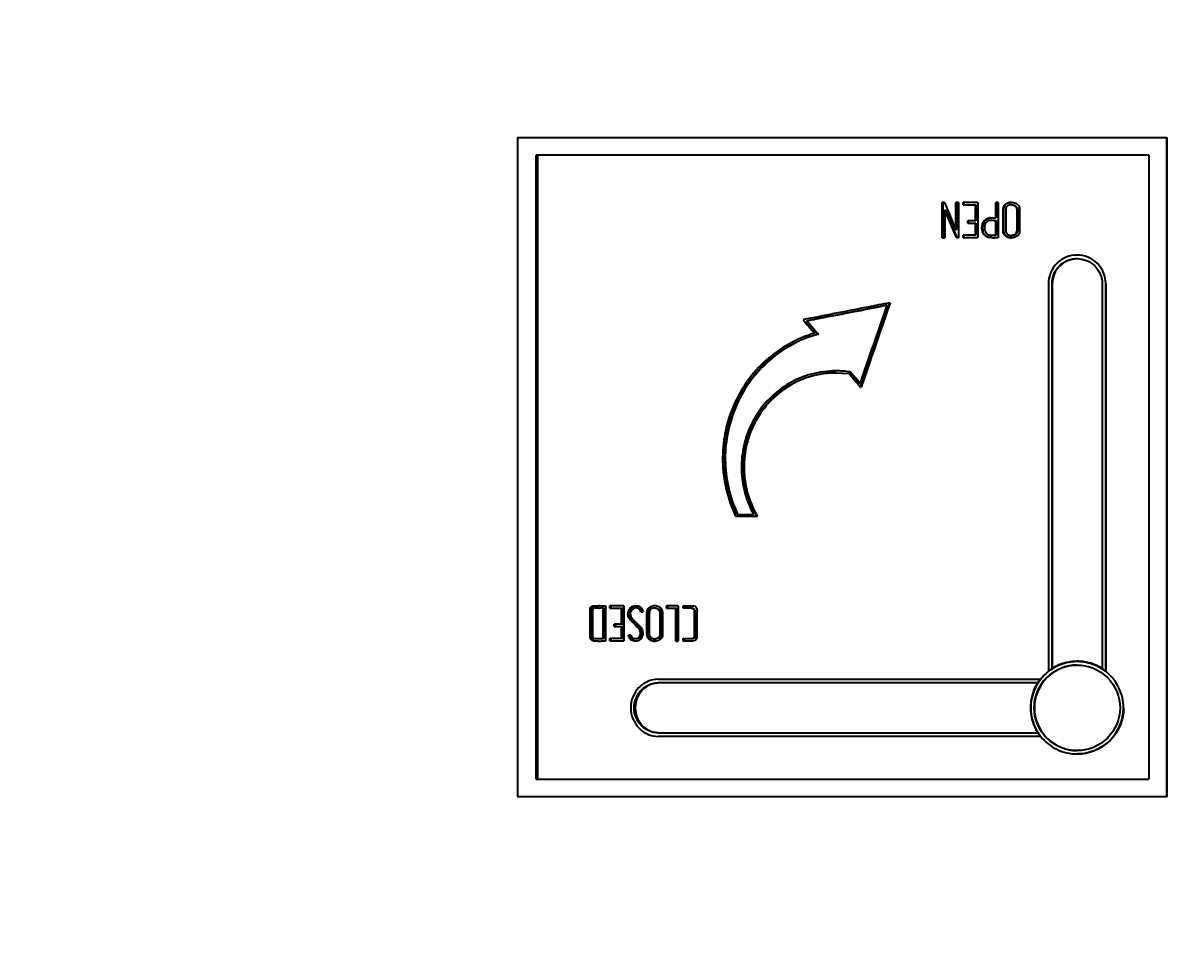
# Model space of a CAD drawing. Header units: millimetres. Extents: x 1186 to 6713, y 237 to 5598.
# Drawn here: x 1805.8 to 1870.3, y 3721.4 to 3773.8 of the extents above; entities that cross this region are included whole.
import ezdxf

# ---------------------------------------------------------------- set-up
doc = ezdxf.new("R2010")
doc.units = ezdxf.units.MM
doc.header["$LTSCALE"] = 384.175
doc.header["$PDMODE"] = 3
doc.header["$PDSIZE"] = 8
doc.layers.get('0').update_dxf_attribs({"linetype": 'CONTINUOUS'})
doc.layers.get('Defpoints').update_dxf_attribs({"linetype": 'CONTINUOUS'})
doc.styles.get("Standard").update_dxf_attribs({"font": 'calibri.ttf'})
doc.dimstyles.get("Standard").update_dxf_attribs({"dimtxt": 43.75, "dimasz": 43.75, "dimexe": 1.5, "dimexo": 1, "dimtad": 1, "dimdsep": 46, "dimtxsty": 'Standard', "dimblk": '_FILLED', "dimblk1": '_FILLED', "dimblk2": '_FILLED', "dimcen": 0.09, "dimazin": 2, "dimtol": 1, "dimtp": 0.01, "dimtm": 0.01, "dimtfac": 1, "dimtofl": 0, "dimtmove": 0, "dimatfit": 3, "dimldrblk": '_FILLED', "dimfxl": 1, "dimtolj": 1, "dimarcsym": 0})

# ---------------------------------------------------------------- blocks, each defined once
blk = doc.blocks.new('_FILLED')
at = {"color": 0, "linetype": 'ByBlock'}
blk.add_solid([(0, 0), (-1, 0.2143), (-1, -0.2143)], dxfattribs=at)
blk = doc.blocks.new('*D63')
at = {"color": 0, "lineweight": -2}
for p, q in [((1869.329, 4780.272), (1366.044, 4780.272)), ((1367.544, 4736.522), (1367.544, 3421.122)), ((1367.544, 2059.846), (1367.544, 3375.247)), ((1660.97, 2016.096), (1366.044, 2016.096))]:
    blk.add_line(p, q, dxfattribs=at)
at = {"layer": 'Defpoints', "color": 0}
for p in [(1870.329, 4780.272), (1367.544, 2016.096), (1661.97, 2016.096)]:
    blk.add_point(p, dxfattribs=at)
at = {"color": 0, "linetype": 'ByBlock', "lineweight": -2, "xscale": 43.75, "yscale": 43.75, "zscale": 43.75}
for p, rotation in [((1367.544, 4780.272), 90), ((1367.544, 2016.096), 270)]:
    blk.add_blockref('_FILLED', p, dxfattribs=dict(at, rotation=rotation))
at = {"color": 0, "insert": (1367.544, 3398.184), "char_height": 43.75, "attachment_point": 5}
blk.add_mtext('\\A1;\\A1;C', dxfattribs=at)

msp = doc.modelspace()

# ---------------------------------------------------------------- linework, layer by layer
at = {"color": 0, "linetype": 'Continuous'}
for p, q in [((1833.55507, 3767.33766), (1833.55507, 3730.33766)), ((1833.55507, 3767.33766), (1869.99216, 3767.33766)), ((1869.97866, 3730.33766), (1869.97866, 3767.33766)), ((1869.99216, 3767.33766), (1869.99216, 3730.33766)), ((1834.61502, 3731.33766), (1834.61502, 3766.33766)), ((1868.97209, 3766.33766), (1834.61502, 3766.33766)), ((1834.68844, 3766.33766), (1834.68844, 3731.33766)), ((1868.97209, 3766.33766), (1868.97209, 3731.33766)), ((1857.38545, 3761.71336), (1857.38545, 3763.69195)), ((1857.50564, 3763.69195), (1857.38545, 3763.69195)), ((1857.41339, 3763.69195), (1857.41339, 3761.71336)), ((1857.50564, 3763.69195), (1858.15256, 3762.1629)), ((1857.53607, 3763.24853), (1857.53607, 3761.71336)), ((1858.18518, 3761.71489), (1857.53607, 3763.24853)), ((1857.56371, 3763.24853), (1857.53607, 3763.24853)), ((1857.56371, 3763.24853), (1858.21088, 3761.71642)), ((1858.15256, 3762.1629), (1858.15256, 3763.69195)), ((1858.29267, 3763.69195), (1858.15256, 3763.69195)), ((1858.17896, 3763.69195), (1858.17896, 3762.1629)), ((1858.29267, 3763.69195), (1858.29267, 3761.71336)), ((1858.55622, 3763.55281), (1858.55622, 3763.68737)), ((1859.3901, 3763.68737), (1858.55622, 3763.68737)), ((1858.55622, 3763.55281), (1859.27399, 3763.55281)), ((1858.58181, 3763.68737), (1858.58181, 3763.55281)), ((1859.24979, 3762.66749), (1859.24979, 3763.55281)), ((1859.27399, 3763.55281), (1859.27399, 3762.66749)), ((1859.3901, 3763.68737), (1859.3901, 3761.71795)), ((1860.39126, 3762.82345), (1860.39126, 3763.69195)), ((1860.53176, 3763.69195), (1860.39126, 3763.69195)), ((1860.41318, 3763.69195), (1860.41318, 3762.82345)), ((1860.53176, 3763.69195), (1860.53176, 3761.71336)), ((1858.81985, 3762.52682), (1858.81985, 3762.66749)), ((1859.27399, 3762.66749), (1858.81985, 3762.66749)), ((1858.81985, 3762.52682), (1859.27399, 3762.52682)), ((1858.84492, 3762.66749), (1858.84492, 3762.52682)), ((1859.24979, 3761.85862), (1859.24979, 3762.52682)), ((1859.27399, 3762.52682), (1859.27399, 3761.85862)), ((1860.2469, 3762.68471), (1860.13293, 3762.68421)), ((1860.21177, 3762.82626), (1860.22003, 3762.82605)), ((1860.21178, 3762.82664), (1860.22005, 3762.82671)), ((1860.22005, 3762.82671), (1860.39126, 3762.82345)), ((1860.29213, 3762.68459), (1860.2469, 3762.68471)), ((1860.41318, 3762.82345), (1860.39126, 3762.82345)), ((1860.39126, 3761.85251), (1860.39126, 3762.68431)), ((1860.39126, 3762.68431), (1860.41318, 3762.68431)), ((1860.41318, 3762.68431), (1860.41318, 3761.85251)), ((1858.17896, 3762.1629), (1858.15256, 3762.1629)), ((1858.55622, 3761.71795), (1858.55622, 3761.85862)), ((1859.27399, 3761.85862), (1858.55622, 3761.85862)), ((1858.58181, 3761.85862), (1858.58181, 3761.71795)), ((1860.27987, 3761.85288), (1860.36538, 3761.85276)), ((1860.36538, 3761.85276), (1860.39126, 3761.85251)), ((1860.41318, 3761.85251), (1860.39126, 3761.85251)), ((1857.38545, 3761.71336), (1857.53607, 3761.71336)), ((1858.21088, 3761.71642), (1858.18454, 3761.71642)), ((1858.18454, 3761.71642), (1858.29267, 3761.71336)), ((1858.55622, 3761.71795), (1859.3901, 3761.71795)), ((1860.33324, 3761.71314), (1860.32613, 3761.71312)), ((1860.53176, 3761.71336), (1860.33324, 3761.71314)), ((1863.34261, 3759.13766), (1863.34261, 3737.39339)), ((1863.54333, 3737.54041), (1863.54333, 3759.13766)), ((1863.5589, 3759.13766), (1863.5589, 3737.54853)), ((1866.35638, 3759.13766), (1866.35638, 3737.54041)), ((1866.55749, 3737.39339), (1866.55749, 3759.13766)), ((1866.56704, 3759.13766), (1866.56704, 3737.39339)), ((1854.42644, 3758.0555), (1854.25742, 3758.02266)), ((1854.37039, 3757.89234), (1854.42644, 3758.0555)), ((1854.46025, 3758.0555), (1854.40074, 3757.88199)), ((1854.46025, 3758.0555), (1854.40076, 3757.88199)), ((1854.42646, 3758.05554), (1854.46026, 3758.05554)), ((1849.76298, 3757.04491), (1849.80502, 3757.04469)), ((1849.80502, 3757.04469), (1850.32087, 3756.43943)), ((1850.32087, 3756.43943), (1850.43887, 3756.30078)), ((1850.39701, 3756.30078), (1850.43887, 3756.30078)), ((1851.42864, 3754.24014), (1851.42097, 3754.24015)), ((1851.42864, 3754.23946), (1851.42097, 3754.24004)), ((1851.42107, 3754.13946), (1852.15781, 3754.08679)), ((1852.20844, 3754.18037), (1852.2454, 3754.18056)), ((1852.80487, 3753.3309), (1852.86116, 3753.49516)), ((1852.80511, 3753.33089), (1852.84253, 3753.33197)), ((1845.79812, 3746.09102), (1847.01673, 3746.09102)), ((1845.85902, 3746.19102), (1846.79802, 3746.19102)), ((1845.90239, 3746.2072), (1845.90996, 3746.19102)), ((1845.90364, 3746.20782), (1845.90996, 3746.19102)), ((1838.32697, 3741.06093), (1838.3492, 3741.05998)), ((1838.36156, 3739.22251), (1838.36156, 3740.92281)), ((1838.36156, 3740.92281), (1838.42763, 3740.92281)), ((1838.42763, 3740.92281), (1838.42763, 3739.22251)), ((1838.495, 3741.06195), (1838.495, 3739.08336)), ((1838.74029, 3740.92281), (1838.74029, 3741.05737)), ((1839.53572, 3741.05737), (1838.74029, 3741.05737)), ((1838.74029, 3740.92281), (1839.46721, 3740.92281)), ((1838.8056, 3741.05737), (1838.8056, 3740.92281)), ((1839.40323, 3740.03749), (1839.40323, 3740.92281)), ((1839.46721, 3740.92281), (1839.46721, 3740.03749)), ((1839.53572, 3741.05737), (1839.53572, 3739.08795)), ((1840.48385, 3740.72556), (1840.61246, 3740.72556)), ((1840.52933, 3740.75663), (1840.5323, 3740.75104)), ((1840.52933, 3740.75663), (1840.53227, 3740.75103)), ((1840.57738, 3740.83566), (1840.61246, 3740.72556)), ((1841.91475, 3740.92281), (1841.91475, 3741.06195)), ((1842.58343, 3741.06195), (1841.91475, 3741.06195)), ((1841.91475, 3740.92281), (1842.50599, 3740.92281)), ((1841.9737, 3741.06195), (1841.9737, 3740.92281)), ((1842.44811, 3739.08336), (1842.44811, 3740.92281)), ((1842.50599, 3740.92281), (1842.50599, 3739.08336)), ((1842.58343, 3741.06195), (1842.58343, 3739.08336)), ((1842.84688, 3740.92281), (1842.84688, 3741.06195)), ((1842.84688, 3741.06195), (1842.8901, 3741.06195)), ((1842.98585, 3740.92281), (1842.84688, 3740.92281)), ((1842.8901, 3741.06195), (1843.00819, 3741.06196)), ((1842.8901, 3741.06195), (1842.94715, 3741.06195)), ((1842.90396, 3741.06195), (1842.90396, 3740.92281)), ((1842.94715, 3741.06195), (1843.00819, 3741.06196)), ((1843.07743, 3740.92281), (1842.98585, 3740.92281)), ((1843.00819, 3741.06196), (1843.04037, 3741.06196)), ((1843.00819, 3741.06196), (1843.04037, 3741.06196)), ((1843.04037, 3741.06196), (1843.11451, 3741.06195)), ((1843.09892, 3740.92281), (1843.07743, 3740.92281)), ((1843.1649, 3740.92281), (1843.09892, 3740.92281)), ((1843.11451, 3741.06195), (1843.13537, 3741.06195)), ((1843.11451, 3741.06195), (1843.13537, 3741.06195)), ((1843.13537, 3741.06195), (1843.21601, 3741.06197)), ((1843.22482, 3740.92281), (1843.1649, 3740.92281)), ((1843.21601, 3741.06197), (1843.23227, 3741.06197)), ((1843.27018, 3740.92282), (1843.22482, 3740.92281)), ((1843.2452, 3740.92281), (1843.22482, 3740.92281)), ((1843.23227, 3741.06197), (1843.28564, 3741.06194)), ((1843.27018, 3740.92281), (1843.2452, 3740.92281)), ((1843.28564, 3741.06195), (1843.299, 3741.06196)), ((1843.299, 3741.06195), (1843.33819, 3741.06199)), ((1843.33819, 3741.06199), (1843.3731, 3741.06227)), ((1843.3731, 3741.06227), (1843.3911, 3741.06226)), ((1838.99161, 3739.89682), (1838.99161, 3740.03749)), ((1839.46721, 3740.03749), (1838.99161, 3740.03749)), ((1838.99161, 3739.89682), (1839.46721, 3739.89682)), ((1839.05642, 3740.03749), (1839.05642, 3739.89682)), ((1839.40323, 3739.22862), (1839.40323, 3739.89682)), ((1839.46721, 3739.89682), (1839.46721, 3739.22862)), ((1838.07302, 3739.22159), (1838.36156, 3739.22251)), ((1838.42763, 3739.22251), (1838.36156, 3739.22251)), ((1838.74029, 3739.08795), (1838.74029, 3739.22862)), ((1839.46721, 3739.22862), (1838.74029, 3739.22862)), ((1838.8056, 3739.22862), (1838.8056, 3739.08795)), ((1839.814, 3739.32648), (1839.79359, 3739.41517)), ((1839.92772, 3739.41517), (1839.79359, 3739.41517)), ((1839.814, 3739.32648), (1839.87715, 3739.32648)), ((1839.85675, 3739.41517), (1839.86032, 3739.39966)), ((1842.84688, 3739.08336), (1842.84688, 3739.22251)), ((1842.84688, 3739.22251), (1842.88412, 3739.22251)), ((1842.88412, 3739.22251), (1842.98588, 3739.22251)), ((1842.90396, 3739.22251), (1842.90396, 3739.08336)), ((1842.98588, 3739.22251), (1843.07747, 3739.2225)), ((1843.07747, 3739.2225), (1843.16499, 3739.22251)), ((1843.16499, 3739.22251), (1843.18929, 3739.22251)), ((1843.16499, 3739.22251), (1843.18087, 3739.22251)), ((1843.18087, 3739.22251), (1843.18929, 3739.22251)), ((1843.18929, 3739.22251), (1843.22488, 3739.2225)), ((1843.18929, 3739.22251), (1843.22488, 3739.2225)), ((1843.22488, 3739.2225), (1843.24632, 3739.22251)), ((1843.24632, 3739.22251), (1843.27033, 3739.22252)), ((1843.24632, 3739.22251), (1843.27033, 3739.22252)), ((1843.27033, 3739.22252), (1843.29056, 3739.2225)), ((1843.29056, 3739.2225), (1843.30017, 3739.2225)), ((1843.29056, 3739.2225), (1843.29751, 3739.2225)), ((1843.30017, 3739.2225), (1843.31752, 3739.22251)), ((1837.80675, 3739.09703), (1837.87397, 3739.09721)), ((1838.04486, 3739.08354), (1837.94038, 3739.08319)), ((1838.09329, 3739.08349), (1838.04486, 3739.08354)), ((1838.09372, 3739.08429), (1838.04529, 3739.08474)), ((1838.30778, 3739.08327), (1838.26458, 3739.08326)), ((1838.495, 3739.08336), (1838.26499, 3739.0825)), ((1838.74029, 3739.08795), (1839.53572, 3739.08795)), ((1842.44811, 3739.08336), (1842.58343, 3739.08336)), ((1843.00816, 3739.08336), (1842.84688, 3739.08336)), ((1843.11458, 3739.08339), (1843.00816, 3739.08335)), ((1843.14646, 3739.08337), (1843.11458, 3739.08337)), ((1843.21572, 3739.08328), (1843.14646, 3739.08337)), ((1843.28538, 3739.08343), (1843.21572, 3739.08328)), ((1843.3215, 3739.08331), (1843.28538, 3739.08343)), ((1864.94997, 3737.92766), (1864.94922, 3737.92766)), ((1864.96289, 3737.94766), (1864.95013, 3737.94766)), ((1863.34261, 3737.39339), (1863.35858, 3737.39339)), ((1866.56704, 3737.39339), (1866.55749, 3737.39339)), ((1841.44789, 3736.93766), (1862.90224, 3736.93766)), ((1862.73788, 3736.73766), (1841.44789, 3736.73766)), ((1841.44789, 3733.93766), (1862.73788, 3733.93766)), ((1862.90224, 3733.73766), (1841.44789, 3733.73766)), ((1834.61502, 3731.33766), (1868.97209, 3731.33766)), ((1869.99216, 3730.33766), (1833.55507, 3730.33766))]:
    msp.add_line(p, q, dxfattribs=at)
for points in [[(1839.82042, 3740.57113), (1839.82616, 3740.50712), (1839.84349, 3740.44289), (1839.8672, 3740.38854), (1839.89315, 3740.34343), (1839.91953, 3740.30518), (1839.94913, 3740.26795), (1839.98434, 3740.22867), (1840.02613, 3740.18642), (1840.33757, 3739.87477)], [(1840.33757, 3739.87477), (1840.36774, 3739.844), (1840.39636, 3739.81278), (1840.4266, 3739.77679), (1840.45786, 3739.7346), (1840.48782, 3739.68547), (1840.50989, 3739.63611), (1840.52132, 3739.5893), (1840.5236, 3739.54025), (1840.52038, 3739.49455), (1840.51411, 3739.45449), (1840.50367, 3739.41335), (1840.48697, 3739.36998), (1840.46607, 3739.3323), (1840.4436, 3739.30234), (1840.42065, 3739.27878), (1840.398, 3739.26079), (1840.3762, 3739.24731), (1840.35557, 3739.23751), (1840.33635, 3739.23049), (1840.3188, 3739.22559), (1840.30253, 3739.22222), (1840.28579, 3739.21983), (1840.26694, 3739.21834), (1840.24847, 3739.21791)]]:
    msp.add_lwpolyline(points, dxfattribs=at)
for centre, radius, start, end in [((1860.40382, 3790.89231), 28.20801, 269.7731274, 269.9744804), ((1860.13039, 3760.00106), 1.71391, 88.7527591, 90.9429997), ((1860.30383, 3767.95883), 6.24575, 268.7511125, 270.2046043), ((1851.41583, 3748.9563), 5.28386, 81.3726562, 89.8610577), ((1851.44392, 3748.74133), 5.20172, 208.8421767, 210.6309037), ((1851.47884, 3748.72805), 5.18308, 210.354369, 210.5823587), ((1837.84897, 3739.12485), 1.80706, 85.2285777, 85.6069924), ((1838.14929, 3740.76858), 0.29344, 84.2049601, 94.7085911), ((1838.14128, 3743.85214), 2.93269, 270.0683491, 270.8465142), ((1838.49524, 3742.65896), 1.59701, 269.6999101, 269.9911738), ((1837.6804, 3739.2388), 3.22804, 27.424464, 27.9351965), ((1843.39142, 3740.50049), 0.56149, 89.213827, 90.0318644), ((1843.39233, 3740.57933), 0.48265, 88.6663674, 89.1941299), ((1838.29115, 3824.77686), 85.6936, 269.8677113, 269.9822399), ((1843.3223, 3740.11177), 1.02846, 269.9553868, 271.0735396), ((1864.95141, 3735.2974), 2.65023, 90.0311187, 103.2031704), ((1864.96714, 3735.34555), 2.59709, 90.3630172, 102.7770781), ((1864.94893, 3735.43886), 2.48875, 89.7364951, 89.9933398), ((1864.95007, 3735.30963), 2.638, 89.7245917, 89.9986231), ((1864.96352, 3735.4288), 2.51382, 90.0179455, 90.2925027), ((1864.96552, 3735.35911), 2.58833, 85.0746909, 90.0582312), ((1864.96652, 3735.37444), 2.57297, 81.1919683, 85.0675545), ((1864.95729, 3735.32129), 2.62691, 73.0062015, 81.1705093), ((1864.89941, 3735.37878), 2.53062, 128.692059, 141.7620045), ((1864.88395, 3735.3959), 2.50759, 127.69887, 128.6608715), ((1864.89023, 3735.38781), 2.51783, 127.3922764, 127.6993104), ((1864.91705, 3735.3516), 2.56289, 122.1117418, 127.3770581), ((1864.98875, 3735.25998), 2.68538, 103.7806354, 122.379777), ((1864.9746, 3735.25416), 2.67601, 103.4369821, 122.0463769), ((1864.97661, 3735.29677), 2.64676, 102.7433407, 103.7151296), ((1864.96404, 3735.28912), 2.63956, 103.1537722, 103.3905011), ((1864.9466, 3735.28481), 2.66492, 69.1162836, 73.0155914), ((1864.9423, 3735.27332), 2.67719, 68.0465579, 69.1180011), ((1864.92813, 3735.2579), 2.67109, 57.9681212, 67.8458966), ((1864.93427, 3735.28767), 2.65864, 57.7425878, 67.7602392), ((1864.98016, 3735.34272), 2.57159, 52.390394, 57.9486368), ((1864.92641, 3735.27462), 2.67387, 52.4100659, 57.7495122), ((1865.00867, 3735.38098), 2.52389, 52.1902645, 52.372976), ((1865.01628, 3735.3817), 2.52441, 52.3286173, 52.5115659), ((1865.01462, 3735.38861), 2.51421, 51.2051151, 52.190774), ((1865.022, 3735.38908), 2.51507, 51.3635789, 52.3290965), ((1865.00434, 3735.3033), 2.6822, 147.6718834, 157.4901495), ((1865.01604, 3735.30298), 2.66977, 147.7923119, 157.5374526), ((1864.93392, 3735.35374), 2.57323, 142.2466849, 147.7739057), ((1864.89661, 3735.38169), 2.52662, 142.0290657, 142.2298264), ((1864.89369, 3735.38397), 2.52291, 141.7741455, 142.029079), ((1864.90219, 3735.33822), 2.5677, 179.9953415, 181.0170098), ((1864.79042, 3735.33783), 2.44091, 180.0006787, 181.0098996), ((1865.13648, 3735.45148), 2.83635, 208.1702768, 212.2572165), ((1864.98872, 3735.35786), 2.63923, 207.8488451, 212.2599728), ((1869.372, 3738.38091), 7.97968, 213.8139367, 213.9680762), ((1864.93156, 3735.32152), 2.5715, 212.2550239, 217.782891), ((1864.89484, 3735.29397), 2.52559, 217.7993118, 218.0676347)]:
    msp.add_arc(centre, radius, start, end, dxfattribs=at)
for centre, major_axis, ratio, start_param, end_param in [((1871.32885, 3757.11036), (-99.22223, 114.1734), 0.10902584, 1.47632959, 1.4829207), ((1871.32885, 3756.30078), (-99.28076, 114.21155), 0.1048237, 1.4734386, 1.47992709), ((1871.32885, 3754.08679), (-99.39837, 114.28845), 0.09583456, 1.48763978, 1.49423089), ((1871.32885, 3753.52729), (-99.43656, 114.31324), 0.09273198, 1.4846121, 1.49030672), ((1871.32885, 3739.32648), (-95.01945, 410.62721), 0.07271168, 1.5537942, 1.55397238)]:
    msp.add_ellipse(centre, major_axis=major_axis, ratio=ratio, start_param=start_param, end_param=end_param, dxfattribs=at)
for points, knots in [([(1861.26077, 3761.70265), (1861.18043, 3761.70265), (1861.01843, 3761.73727), (1860.85901, 3761.874), (1860.80431, 3762.02464), (1860.80813, 3762.18131), (1860.80625, 3762.37698), (1860.80671, 3762.61265), (1860.80731, 3762.92658), (1860.8037, 3763.16214), (1860.80668, 3763.31911)], [0, 0, 0, 0, 0.12767899, 0.25397916, 0.31379735, 0.37629298, 0.50098548, 0.62574397, 0.75049893, 1, 1, 1, 1]), ([(1860.80668, 3763.31911), (1860.80771, 3763.37297), (1860.83001, 3763.48564), (1860.98187, 3763.65102), (1861.15119, 3763.70265), (1861.25851, 3763.70265)], [0, 0, 0, 0, 0.24826325, 0.50538255, 1, 1, 1, 1]), ([(1860.82779, 3763.32038), (1860.82468, 3763.16485), (1860.82839, 3762.93145), (1860.82784, 3762.62036), (1860.82714, 3762.38693), (1860.82982, 3762.19272), (1860.82436, 3762.03777), (1860.87084, 3761.88634), (1861.02399, 3761.74608), (1861.18192, 3761.70537), (1861.2609, 3761.70295)], [0, 0, 0, 0, 0.24980994, 0.37471523, 0.49962423, 0.62446299, 0.68719546, 0.74720466, 0.87310018, 1, 1, 1, 1]), ([(1861.24586, 3763.70175), (1861.14427, 3763.69613), (1860.98727, 3763.63915), (1860.84896, 3763.47824), (1860.82882, 3763.37163), (1860.82779, 3763.32038)], [0, 0, 0, 0, 0.49453129, 0.75084533, 1, 1, 1, 1]), ([(1860.94576, 3763.29573), (1860.9432, 3763.15862), (1860.94634, 3762.95289), (1860.94559, 3762.67861), (1860.94594, 3762.473), (1860.94523, 3762.30139), (1860.94667, 3762.16426), (1860.94091, 3762.02746), (1861.0516, 3761.87346), (1861.19102, 3761.84173), (1861.25895, 3761.84173)], [0, 0, 0, 0, 0.25127772, 0.37690132, 0.50252432, 0.62814029, 0.69094975, 0.75459252, 0.87552531, 1, 1, 1, 1]), ([(1861.25042, 3763.5635), (1861.1773, 3763.5635), (1861.06237, 3763.52774), (1860.95995, 3763.41248), (1860.94648, 3763.33422), (1860.94576, 3763.29573)], [0, 0, 0, 0, 0.49088136, 0.74158803, 1, 1, 1, 1]), ([(1861.58308, 3762.10839), (1861.58746, 3762.24589), (1861.5821, 3762.45229), (1861.58333, 3762.72737), (1861.58289, 3762.93354), (1861.58361, 3763.10567), (1861.58219, 3763.24208), (1861.58629, 3763.34421), (1861.53837, 3763.44046), (1861.4277, 3763.52763), (1861.32048, 3763.5635), (1861.25042, 3763.5635)], [0, 0, 0, 0, 0.24964379, 0.37439845, 0.49915485, 0.62390655, 0.68628038, 0.74762029, 0.80648051, 0.87286924, 1, 1, 1, 1]), ([(1861.25851, 3763.70265), (1861.41372, 3763.70265), (1861.63439, 3763.60707), (1861.72369, 3763.38655), (1861.72136, 3763.22866), (1861.7225, 3763.0319), (1861.72234, 3762.79421), (1861.72135, 3762.47764), (1861.72645, 3762.24001), (1861.72223, 3762.08169)], [0, 0, 0, 0, 0.2470851, 0.30729716, 0.36986858, 0.4958427, 0.62184855, 0.74785215, 1, 1, 1, 1]), ([(1861.27062, 3763.5635), (1861.34055, 3763.5635), (1861.44759, 3763.5276), (1861.55802, 3763.44042), (1861.60582, 3763.34419), (1861.60172, 3763.24208), (1861.60314, 3763.10566), (1861.60242, 3762.93354), (1861.60286, 3762.72737), (1861.60163, 3762.45228), (1861.60699, 3762.24588), (1861.60261, 3762.10838)], [0, 0, 0, 0, 0.12693939, 0.19327305, 0.25213056, 0.31349063, 0.37588526, 0.50067856, 0.62547655, 0.75027281, 1, 1, 1, 1]), ([(1859.60976, 3762.26535), (1859.61072, 3762.40069), (1859.68679, 3762.68636), (1859.96379, 3762.82156), (1860.09686, 3762.82696)], [0, 0, 0, 0, 0.50403351, 1, 1, 1, 1]), ([(1860.09732, 3762.82454), (1860.03146, 3762.82037), (1859.89809, 3762.78563), (1859.69404, 3762.60552), (1859.63418, 3762.39716), (1859.63325, 3762.26535)], [0, 0, 0, 0, 0.24953089, 0.50156744, 1, 1, 1, 1]), ([(1860.09407, 3762.68185), (1860.0445, 3762.67866), (1859.94214, 3762.6608), (1859.79211, 3762.5182), (1859.75092, 3762.36298), (1859.75014, 3762.26382)], [0, 0, 0, 0, 0.25008645, 0.50079652, 1, 1, 1, 1]), ([(1860.10219, 3761.71474), (1859.96793, 3761.71266), (1859.67547, 3761.83527), (1859.61071, 3762.12947), (1859.60976, 3762.26535)], [0, 0, 0, 0, 0.49703603, 1, 1, 1, 1]), ([(1859.63325, 3762.26535), (1859.63412, 3762.14008), (1859.68485, 3761.87258), (1859.93429, 3761.73342), (1860.05724, 3761.71717)], [0, 0, 0, 0, 0.50252227, 1, 1, 1, 1]), ([(1859.75014, 3762.26382), (1859.7511, 3762.16074), (1859.8022, 3761.99829), (1859.96871, 3761.86291), (1860.07587, 3761.84746), (1860.1278, 3761.84766)], [0, 0, 0, 0, 0.49812157, 0.74907066, 1, 1, 1, 1]), ([(1861.25895, 3761.84173), (1861.33623, 3761.84173), (1861.45673, 3761.87611), (1861.56595, 3761.99187), (1861.58186, 3762.07038), (1861.58308, 3762.10839)], [0, 0, 0, 0, 0.50275119, 0.7526288, 1, 1, 1, 1]), ([(1861.72223, 3762.08169), (1861.72075, 3762.02623), (1861.69725, 3761.9116), (1861.54199, 3761.74369), (1861.36865, 3761.70265), (1861.26077, 3761.70265)], [0, 0, 0, 0, 0.2523992, 0.50919518, 1, 1, 1, 1]), ([(1861.60261, 3762.10838), (1861.6014, 3762.07038), (1861.58552, 3761.99191), (1861.47659, 3761.87616), (1861.35626, 3761.84172), (1861.27912, 3761.84173)], [0, 0, 0, 0, 0.24763056, 0.49758172, 1, 1, 1, 1]), ([(1864.94922, 3760.73766), (1864.53953, 3760.73766), (1863.6871, 3760.39805), (1863.34194, 3759.54608), (1863.34261, 3759.13766)], [0, 0, 0, 0, 0.50078144, 1, 1, 1, 1]), ([(1863.54333, 3759.13766), (1863.54275, 3759.49503), (1863.84483, 3760.24051), (1864.59072, 3760.53766), (1864.94922, 3760.53766)], [0, 0, 0, 0, 0.49921263, 1, 1, 1, 1]), ([(1864.94943, 3760.5376), (1864.5935, 3760.53439), (1863.85555, 3760.23355), (1863.55832, 3759.493), (1863.5589, 3759.13766)], [0, 0, 0, 0, 0.50043024, 1, 1, 1, 1]), ([(1866.55749, 3759.13766), (1866.55817, 3759.54618), (1866.21183, 3760.39822), (1865.35918, 3760.73766), (1864.94922, 3760.73766)], [0, 0, 0, 0, 0.49912784, 1, 1, 1, 1]), ([(1864.94922, 3760.53766), (1865.30792, 3760.53766), (1866.05398, 3760.24064), (1866.35697, 3759.49511), (1866.35638, 3759.13766)], [0, 0, 0, 0, 0.50086675, 1, 1, 1, 1]), ([(1854.25696, 3758.0227), (1853.86562, 3757.94676), (1852.30541, 3757.64364), (1850.74546, 3757.3392), (1849.57691, 3757.11036)], [0, 0, 0, 0, 0.2508108, 1, 1, 1, 1]), ([(1849.76296, 3757.04493), (1850.13777, 3757.11831), (1851.64208, 3757.41249), (1853.14666, 3757.70538), (1854.27647, 3757.9246)], [0, 0, 0, 0, 0.24916588, 1, 1, 1, 1]), ([(1850.22103, 3756.35447), (1849.22618, 3756.06094), (1847.33703, 3755.00267), (1845.46026, 3752.36492), (1844.83971, 3749.17326), (1845.3406, 3747.04256), (1845.79812, 3746.09102)], [0, 0, 0, 0, 0.24718617, 0.4965829, 0.74838898, 1, 1, 1, 1]), ([(1845.85902, 3746.19102), (1845.41223, 3747.14047), (1844.93524, 3749.26358), (1845.59387, 3752.4278), (1847.50328, 3755.01788), (1849.40238, 3756.03107), (1850.39701, 3756.30078)], [0, 0, 0, 0, 0.25168347, 0.50346675, 0.75281765, 1, 1, 1, 1]), ([(1850.43887, 3756.30078), (1849.44637, 3756.03111), (1847.55196, 3755.01823), (1845.6483, 3752.43249), (1844.98896, 3749.27579), (1845.45957, 3747.15625), (1845.90239, 3746.2072)], [0, 0, 0, 0, 0.24718161, 0.49651156, 0.74830261, 1, 1, 1, 1]), ([(1851.42097, 3754.24015), (1850.96209, 3754.24056), (1850.03885, 3754.11957), (1848.33125, 3753.4034), (1846.62763, 3751.68719), (1845.8796, 3748.89666), (1846.35145, 3747.00405), (1846.79802, 3746.19102)], [0, 0, 0, 0, 0.12438199, 0.2487879, 0.49719044, 0.74857118, 1, 1, 1, 1]), ([(1846.88746, 3746.23203), (1846.44788, 3747.03019), (1845.97955, 3748.88852), (1846.7176, 3751.63044), (1848.69792, 3753.64904), (1850.52733, 3754.13955), (1851.42107, 3754.13963)], [0, 0, 0, 0, 0.25197587, 0.50389999, 0.75285365, 1, 1, 1, 1]), ([(1851.42107, 3754.13945), (1850.52006, 3754.13235), (1848.67857, 3753.6164), (1846.71495, 3751.54545), (1846.02655, 3748.7651), (1846.54218, 3746.90126), (1847.00627, 3746.1088)], [0, 0, 0, 0, 0.24711737, 0.49614243, 0.74813535, 1, 1, 1, 1]), ([(1837.80688, 3739.09704), (1837.7717, 3739.10746), (1837.70123, 3739.1396), (1837.63869, 3739.24207), (1837.6356, 3739.35874), (1837.63643, 3739.51295), (1837.63715, 3739.70698), (1837.63734, 3740.01707), (1837.63657, 3740.40513), (1837.63595, 3740.71559), (1837.63591, 3740.87082)], [0, 0, 0, 0, 0.05945538, 0.1203648, 0.18286935, 0.24572574, 0.37120656, 0.49685377, 0.7484269, 1, 1, 1, 1]), ([(1837.63608, 3740.87082), (1837.63652, 3740.90008), (1837.65011, 3740.96032), (1837.73703, 3741.03681), (1837.82085, 3741.06859), (1837.87586, 3741.0668)], [0, 0, 0, 0, 0.25950619, 0.51173917, 1, 1, 1, 1]), ([(1837.70331, 3740.87082), (1837.70335, 3740.71561), (1837.70397, 3740.40521), (1837.70474, 3740.01721), (1837.70455, 3739.70718), (1837.70383, 3739.51318), (1837.70301, 3739.35899), (1837.70606, 3739.24235), (1837.76849, 3739.13984), (1837.83894, 3739.10765), (1837.8741, 3739.09721)], [0, 0, 0, 0, 0.25157163, 0.50314324, 0.62878972, 0.75426987, 0.81712527, 0.87963196, 0.94054385, 1, 1, 1, 1]), ([(1837.8439, 3741.04683), (1837.78908, 3741.02962), (1837.72226, 3740.96824), (1837.7039, 3740.89116), (1837.7036, 3740.87082)], [0, 0, 0, 0, 0.73858715, 1, 1, 1, 1]), ([(1837.76915, 3740.80966), (1837.76915, 3740.65583), (1837.76914, 3740.42508), (1837.76917, 3740.11745), (1837.76905, 3739.88662), (1837.76944, 3739.69456), (1837.76866, 3739.54025), (1837.77101, 3739.42581), (1837.76267, 3739.31072), (1837.84815, 3739.21981), (1837.96224, 3739.22305), (1838.03645, 3739.22159), (1838.07302, 3739.22159)], [0, 0, 0, 0, 0.25275068, 0.37912319, 0.50550112, 0.6318937, 0.6950549, 0.75830179, 0.82221815, 0.87590036, 0.93992313, 1, 1, 1, 1]), ([(1837.93198, 3740.92766), (1837.89546, 3740.92521), (1837.81569, 3740.925), (1837.76975, 3740.84656), (1837.76915, 3740.80966)], [0, 0, 0, 0, 0.49793986, 1, 1, 1, 1]), ([(1838.3492, 3741.05998), (1838.35526, 3741.05986), (1838.36738, 3741.0599), (1838.37949, 3741.06032), (1838.38555, 3741.06056)], [0, 0, 0, 0, 0.49987629, 1, 1, 1, 1]), ([(1839.75715, 3740.57113), (1839.75682, 3740.69647), (1839.81135, 3740.89711), (1840.0214, 3741.0484), (1840.14864, 3741.06807), (1840.21337, 3741.06807)], [0, 0, 0, 0, 0.50162355, 0.74095321, 1, 1, 1, 1]), ([(1840.18606, 3739.21791), (1840.22531, 3739.21791), (1840.30437, 3739.23071), (1840.40897, 3739.31817), (1840.46781, 3739.46836), (1840.45771, 3739.69829), (1840.22385, 3739.92465), (1839.99979, 3740.14454), (1839.80042, 3740.35939), (1839.75715, 3740.50549), (1839.75715, 3740.57113)], [0, 0, 0, 0, 0.0673245, 0.13171774, 0.22440104, 0.335275, 0.50450702, 0.75170561, 0.88742208, 1, 1, 1, 1]), ([(1840.17354, 3741.05893), (1840.07182, 3741.03967), (1839.86823, 3740.91028), (1839.82013, 3740.68232), (1839.82042, 3740.57113)], [0, 0, 0, 0, 0.48216118, 1, 1, 1, 1]), ([(1840.21456, 3740.94421), (1840.12554, 3740.94421), (1839.93294, 3740.85902), (1839.84134, 3740.50839), (1840.08899, 3740.24549), (1840.33077, 3740.00419), (1840.58947, 3739.77395), (1840.60883, 3739.44195), (1840.5125, 3739.21131), (1840.35288, 3739.0935), (1840.2459, 3739.07726), (1840.19198, 3739.07726)], [0, 0, 0, 0, 0.10711962, 0.22117864, 0.37716417, 0.50119652, 0.64701401, 0.7697233, 0.87423699, 0.93511671, 1, 1, 1, 1]), ([(1840.21337, 3741.06807), (1840.28838, 3741.06807), (1840.45198, 3741.0366), (1840.53471, 3740.89859), (1840.57738, 3740.83566)], [0, 0, 0, 0, 0.49661067, 1, 1, 1, 1]), ([(1840.48385, 3740.72556), (1840.45355, 3740.78382), (1840.40329, 3740.9055), (1840.27131, 3740.94421), (1840.21456, 3740.94421)], [0, 0, 0, 0, 0.53640765, 1, 1, 1, 1]), ([(1840.27692, 3740.94421), (1840.32026, 3740.94421), (1840.40578, 3740.92907), (1840.46459, 3740.86612), (1840.48516, 3740.83382)], [0, 0, 0, 0, 0.53093958, 1, 1, 1, 1]), ([(1841.25359, 3739.07265), (1841.17644, 3739.07265), (1841.02027, 3739.1075), (1840.80257, 3739.30352), (1840.82383, 3739.63836), (1840.81696, 3739.98108), (1840.82006, 3740.33644), (1840.81645, 3740.57152), (1840.81861, 3740.68926)], [0, 0, 0, 0, 0.1238729, 0.24856409, 0.43281742, 0.62188795, 0.81095228, 1, 1, 1, 1]), ([(1840.81861, 3740.68926), (1840.81959, 3740.74284), (1840.84031, 3740.85389), (1840.98363, 3741.01931), (1841.14801, 3741.07266), (1841.2516, 3741.07266)], [0, 0, 0, 0, 0.25302181, 0.51092204, 1, 1, 1, 1]), ([(1840.87977, 3740.69039), (1840.87693, 3740.54222), (1840.88027, 3740.31983), (1840.8799, 3740.02361), (1840.87885, 3739.80082), (1840.88333, 3739.58092), (1840.86668, 3739.35459), (1841.00069, 3739.16366), (1841.13572, 3739.09876), (1841.20621, 3739.08354)], [0, 0, 0, 0, 0.25198939, 0.3779875, 0.50398768, 0.62999115, 0.75502761, 0.87739012, 1, 1, 1, 1]), ([(1841.2528, 3741.06943), (1841.15911, 3741.05901), (1841.017, 3740.99631), (1840.89746, 3740.83927), (1840.88071, 3740.7392), (1840.87977, 3740.69039)], [0, 0, 0, 0, 0.49059288, 0.74591397, 1, 1, 1, 1]), ([(1840.95179, 3740.66537), (1840.94941, 3740.52828), (1840.95233, 3740.32261), (1840.95163, 3740.04839), (1840.95196, 3739.84281), (1840.95128, 3739.67128), (1840.95267, 3739.53409), (1840.94714, 3739.39856), (1841.05055, 3739.24514), (1841.18656, 3739.21173), (1841.25185, 3739.21173)], [0, 0, 0, 0, 0.25289607, 0.3793336, 0.50577054, 0.63219994, 0.6954163, 0.75946507, 0.87955803, 1, 1, 1, 1]), ([(1841.24356, 3740.93351), (1841.17326, 3740.93347), (1841.06187, 3740.8966), (1840.96494, 3740.78145), (1840.95245, 3740.70387), (1840.95179, 3740.66537)], [0, 0, 0, 0, 0.48289559, 0.73550261, 1, 1, 1, 1]), ([(1841.5626, 3739.47873), (1841.5667, 3739.61622), (1841.56169, 3739.82258), (1841.56284, 3740.09761), (1841.56241, 3740.30378), (1841.56306, 3740.47586), (1841.56208, 3740.61238), (1841.56547, 3740.71397), (1841.52111, 3740.81026), (1841.41511, 3740.89782), (1841.31117, 3740.93354), (1841.24356, 3740.93351)], [0, 0, 0, 0, 0.25125098, 0.37681371, 0.5023762, 0.62795652, 0.69075824, 0.75251364, 0.81128286, 0.87649943, 1, 1, 1, 1]), ([(1841.2516, 3741.07266), (1841.32757, 3741.07266), (1841.48239, 3741.03771), (1841.70796, 3740.85072), (1841.6922, 3740.51126), (1841.69751, 3740.16698), (1841.69438, 3739.80802), (1841.6991, 3739.57067), (1841.69607, 3739.45177)], [0, 0, 0, 0, 0.12131634, 0.24694995, 0.43043085, 0.6202474, 0.81006037, 1, 1, 1, 1]), ([(1841.30401, 3740.93351), (1841.3715, 3740.93351), (1841.47525, 3740.89772), (1841.58096, 3740.81012), (1841.62513, 3740.71383), (1841.62173, 3740.61227), (1841.62272, 3740.47575), (1841.62206, 3740.3037), (1841.62249, 3740.09755), (1841.62134, 3739.82255), (1841.62634, 3739.61621), (1841.62226, 3739.47874)], [0, 0, 0, 0, 0.12332777, 0.1884809, 0.24724709, 0.30902595, 0.37184694, 0.4974666, 0.62306841, 0.74867045, 1, 1, 1, 1]), ([(1843.31752, 3739.22251), (1843.35908, 3739.22248), (1843.44923, 3739.23027), (1843.5029, 3739.35664), (1843.48961, 3739.47671), (1843.49405, 3739.64485), (1843.49188, 3739.85291), (1843.49258, 3740.10294), (1843.49242, 3740.31119), (1843.49243, 3740.47785), (1843.49248, 3740.60272), (1843.49212, 3740.70721), (1843.49282, 3740.78874), (1843.49295, 3740.8476), (1843.45949, 3740.89678), (1843.38097, 3740.92828), (1843.31538, 3740.92282), (1843.27018, 3740.92282)], [0, 0, 0, 0, 0.06297974, 0.11933703, 0.18400318, 0.2471313, 0.37338641, 0.49963621, 0.62588635, 0.68901382, 0.75212503, 0.81524248, 0.84694225, 0.87648745, 0.90222333, 0.93150238, 1, 1, 1, 1]), ([(1843.32641, 3740.92282), (1843.61242, 3740.92282), (1843.53933, 3740.26103), (1843.54887, 3739.88586), (1843.54789, 3739.71528), (1843.54912, 3739.5896), (1843.5449, 3739.46246), (1843.56012, 3739.33983), (1843.48761, 3739.22075), (1843.39884, 3739.2225), (1843.35634, 3739.2225)], [0, 0, 0, 0, 0.46245428, 0.59837591, 0.66633737, 0.73430722, 0.8022886, 0.87206781, 0.93126759, 1, 1, 1, 1]), ([(1843.45764, 3741.05601), (1843.49953, 3741.04755), (1843.58543, 3741.0071), (1843.63778, 3740.87243), (1843.62572, 3740.73461), (1843.62962, 3740.54845), (1843.62776, 3740.31689), (1843.62813, 3740.03886), (1843.62886, 3739.76124), (1843.62606, 3739.52864), (1843.63181, 3739.3451), (1843.60987, 3739.15939), (1843.46094, 3739.09149), (1843.37731, 3739.08507)], [0, 0, 0, 0, 0.05867399, 0.11973099, 0.18447171, 0.24808132, 0.37529134, 0.50249625, 0.62973298, 0.7569859, 0.8203984, 0.88481988, 1, 1, 1, 1]), ([(1840.19198, 3739.07726), (1840.11025, 3739.07726), (1839.94055, 3739.11066), (1839.84163, 3739.25367), (1839.814, 3739.32648)], [0, 0, 0, 0, 0.51205695, 1, 1, 1, 1]), ([(1839.87715, 3739.32648), (1839.89735, 3739.27316), (1839.95463, 3739.17325), (1840.05495, 3739.1146), (1840.10631, 3739.09834)], [0, 0, 0, 0, 0.51415469, 1, 1, 1, 1]), ([(1839.92772, 3739.41517), (1839.9363, 3739.35991), (1839.99379, 3739.2389), (1840.12424, 3739.21791), (1840.18606, 3739.21791)], [0, 0, 0, 0, 0.47494037, 1, 1, 1, 1]), ([(1841.25185, 3739.21173), (1841.32628, 3739.21173), (1841.44322, 3739.24723), (1841.5467, 3739.36304), (1841.56147, 3739.44077), (1841.5626, 3739.47873)], [0, 0, 0, 0, 0.49567827, 0.74706268, 1, 1, 1, 1]), ([(1841.69607, 3739.45177), (1841.69467, 3739.39641), (1841.67269, 3739.28303), (1841.52562, 3739.11524), (1841.35738, 3739.07265), (1841.25359, 3739.07265)], [0, 0, 0, 0, 0.25800898, 0.5163843, 1, 1, 1, 1]), ([(1841.62226, 3739.47874), (1841.62113, 3739.44078), (1841.6064, 3739.36308), (1841.50318, 3739.24728), (1841.38641, 3739.21172), (1841.31212, 3739.21173)], [0, 0, 0, 0, 0.25319951, 0.50465772, 1, 1, 1, 1]), ([(1843.37731, 3739.08507), (1843.37142, 3739.08462), (1843.35951, 3739.08395), (1843.34759, 3739.08361), (1843.34157, 3739.08349)], [0, 0, 0, 0, 0.49515892, 1, 1, 1, 1]), ([(1862.54005, 3735.33766), (1862.54005, 3735.95152), (1863.05762, 3737.22932), (1864.33615, 3737.73778), (1864.94922, 3737.73762)], [0, 0, 0, 0, 0.500323, 1, 1, 1, 1]), ([(1864.94938, 3737.73758), (1864.33892, 3737.73419), (1863.06894, 3737.22152), (1862.55763, 3735.949), (1862.55763, 3735.33765)], [0, 0, 0, 0, 0.49964057, 1, 1, 1, 1]), ([(1864.3476, 3737.87112), (1864.20592, 3737.83784), (1863.92439, 3737.75734), (1863.66669, 3737.61765), (1863.54333, 3737.54041)], [0, 0, 0, 0, 0.49996526, 1, 1, 1, 1]), ([(1864.94922, 3737.73762), (1865.56293, 3737.73745), (1866.84198, 3737.22978), (1867.36212, 3735.9517), (1867.36212, 3735.33766)], [0, 0, 0, 0, 0.49986499, 1, 1, 1, 1]), ([(1867.55326, 3735.33766), (1867.55326, 3735.71852), (1867.37326, 3736.48761), (1866.88655, 3737.10966), (1866.58985, 3737.34817)], [0, 0, 0, 0, 0.50011993, 1, 1, 1, 1]), ([(1841.44789, 3736.93766), (1841.24784, 3736.938), (1840.84093, 3736.85255), (1840.16325, 3736.37963), (1839.7487, 3735.33766), (1840.16325, 3734.29569), (1840.84093, 3733.82277), (1841.24784, 3733.73732), (1841.44789, 3733.73766)], [0, 0, 0, 0, 0.12382821, 0.24892248, 0.5, 0.75107752, 0.87617179, 1, 1, 1, 1]), ([(1841.44789, 3733.93766), (1841.27282, 3733.93736), (1840.91672, 3734.01215), (1840.32362, 3734.42588), (1839.96052, 3735.33766), (1840.32362, 3736.24944), (1840.91672, 3736.66317), (1841.27282, 3736.73796), (1841.44789, 3736.73766)], [0, 0, 0, 0, 0.123827, 0.24893517, 0.5, 0.75106483, 0.876173, 1, 1, 1, 1]), ([(1841.44859, 3736.73634), (1841.11417, 3736.7209), (1840.42444, 3736.39002), (1840.03841, 3735.33765), (1840.42446, 3734.28535), (1841.11415, 3733.95438), (1841.44855, 3733.93897)], [0, 0, 0, 0, 0.24585912, 0.50000051, 0.75415867, 1, 1, 1, 1]), ([(1864.94922, 3732.9377), (1864.3361, 3732.93758), (1863.05755, 3733.44602), (1862.54005, 3734.72384), (1862.54005, 3735.33766)], [0, 0, 0, 0, 0.49971721, 1, 1, 1, 1]), ([(1862.55763, 3735.33765), (1862.55763, 3734.72635), (1863.06887, 3733.45394), (1864.33887, 3732.94089), (1864.94939, 3732.93773)], [0, 0, 0, 0, 0.50031869, 1, 1, 1, 1]), ([(1867.36212, 3735.33766), (1867.36212, 3734.72359), (1866.84194, 3733.44554), (1865.5629, 3732.93782), (1864.94922, 3732.9377)], [0, 0, 0, 0, 0.500159, 1, 1, 1, 1]), ([(1864.94922, 3732.74771), (1865.6115, 3732.7479), (1866.99182, 3733.29569), (1867.55326, 3734.67496), (1867.55326, 3735.33766)], [0, 0, 0, 0, 0.49984399, 1, 1, 1, 1]), ([(1867.56081, 3735.33766), (1867.56081, 3734.67558), (1867.00227, 3733.29747), (1865.62355, 3732.74785), (1864.96198, 3732.74771)], [0, 0, 0, 0, 0.50019138, 1, 1, 1, 1]), ([(1862.90648, 3733.73671), (1863.14568, 3733.43129), (1863.77673, 3732.92931), (1864.56123, 3732.74759), (1864.94922, 3732.74771)], [0, 0, 0, 0, 0.49996424, 1, 1, 1, 1])]:
    msp.add_open_spline(points, degree=3, knots=knots, dxfattribs=at)
for points in [[(1860.13295, 3762.68369), (1860.11998, 3762.68326), (1860.10702, 3762.68269), (1860.09407, 3762.68185)], [(1860.09686, 3762.82696), (1860.13513, 3762.82851), (1860.17348, 3762.82722), (1860.21177, 3762.82626)], [(1860.1278, 3761.84766), (1860.16203, 3761.84779), (1860.19619, 3761.85073), (1860.23038, 3761.85222)], [(1860.23038, 3761.85222), (1860.24686, 3761.85293), (1860.26337, 3761.85324), (1860.27987, 3761.85331)], [(1854.27762, 3757.9182), (1852.7865, 3757.62824), (1851.29562, 3757.33708), (1849.80497, 3757.04469)], [(1854.27625, 3757.9246), (1853.77272, 3756.45904), (1853.26979, 3754.99327), (1852.76747, 3753.52729)], [(1854.40074, 3757.88199), (1853.88069, 3756.36554), (1853.36129, 3754.84887), (1852.84253, 3753.33198)], [(1852.86116, 3753.49516), (1853.36356, 3754.96109), (1853.86655, 3756.42682), (1854.37015, 3757.89234)], [(1852.2454, 3754.18056), (1852.42299, 3753.97307), (1852.60053, 3753.76554), (1852.77832, 3753.55821)], [(1837.87586, 3741.0668), (1837.89979, 3741.06603), (1837.92369, 3741.06054), (1837.94754, 3741.06249)], [(1837.98739, 3740.9266), (1837.96897, 3740.928), (1837.95041, 3740.92889), (1837.93198, 3740.92766)], [(1837.94754, 3741.06249), (1837.97011, 3741.06433), (1837.99288, 3741.06562), (1838.01544, 3741.06378)], [(1838.14478, 3740.91945), (1838.09624, 3740.91942), (1838.04766, 3740.92164), (1837.99929, 3740.92564)], [(1838.01544, 3741.06378), (1838.05192, 3741.06081), (1838.08873, 3741.05803), (1838.12521, 3741.06102)], [(1838.17892, 3741.06051), (1838.20281, 3741.05807), (1838.22706, 3741.05742), (1838.25096, 3741.05975)], [(1838.36156, 3740.92281), (1838.30257, 3740.92281), (1838.2436, 3740.9206), (1838.18461, 3740.91977)], [(1838.25096, 3741.05975), (1838.27618, 3741.06221), (1838.30167, 3741.06233), (1838.32697, 3741.06093)], [(1838.38555, 3741.06056), (1838.4193, 3741.06192), (1838.4531, 3741.06215), (1838.48688, 3741.06198)], [(1840.48516, 3740.83382), (1840.50109, 3740.80882), (1840.51537, 3740.78278), (1840.52933, 3740.75663)], [(1843.40356, 3741.06184), (1843.42169, 3741.06142), (1843.43987, 3741.0596), (1843.45764, 3741.05601)], [(1837.94038, 3739.08319), (1837.89546, 3739.08319), (1837.84723, 3739.07852), (1837.80634, 3739.09712)], [(1841.20621, 3739.08354), (1841.23711, 3739.07687), (1841.26884, 3739.07349), (1841.30046, 3739.07279)], [(1864.94922, 3737.92761), (1864.75262, 3737.92764), (1864.55481, 3737.90416), (1864.36337, 3737.85942)], [(1865.93539, 3737.7318), (1865.62841, 3737.85688), (1865.29187, 3737.92606), (1864.96038, 3737.92759)], [(1864.96275, 3737.9476), (1865.29565, 3737.946), (1865.63413, 3737.87883), (1865.94233, 3737.75297)], [(1863.34261, 3737.39339), (1863.63685, 3737.61922), (1863.98652, 3737.78626), (1864.3476, 3737.87112)], [(1866.35638, 3737.54041), (1866.22506, 3737.62277), (1866.08403, 3737.68993), (1865.94052, 3737.74853)], [(1862.52649, 3736.33017), (1862.5849, 3736.47133), (1862.66066, 3736.60541), (1862.74277, 3736.73424)], [(1862.74277, 3736.73424), (1862.78727, 3736.80407), (1862.83457, 3736.87226), (1862.88536, 3736.93766)], [(1862.53092, 3736.32832), (1862.4023, 3736.01748), (1862.33452, 3735.67482), (1862.33449, 3735.33843)], [(1862.54883, 3736.32305), (1862.42073, 3736.01343), (1862.34951, 3735.67287), (1862.34951, 3735.3378)], [(1862.33489, 3735.29264), (1862.3421, 3734.88708), (1862.44893, 3734.47237), (1862.64023, 3734.11469)], [(1862.34989, 3735.29481), (1862.35699, 3734.89187), (1862.46686, 3734.48128), (1862.65516, 3734.12497)], [(1862.74209, 3733.94023), (1862.70458, 3733.99624), (1862.66788, 3734.05301), (1862.63609, 3734.11246)], [(1862.88536, 3733.73766), (1862.83916, 3733.79744), (1862.79626, 3733.85975), (1862.75406, 3733.92241)]]:
    msp.add_open_spline(points, degree=3, dxfattribs=at)

# ---------------------------------------------------------------- dimensions: what is measured, and where the dimension line sits
at = {"color": 0}
dim = msp.add_linear_dim(base=(1367.54403, 2016.09641), p1=(1870.32885, 4780.27166), p2=(1661.97033, 2016.09641), angle=90, text='\\A1;C', dimstyle='Standard', override={"dimtad": 0, "dimtih": 1, "dimtoh": 1, "dimdec": 4, "dimzin": 0, "dimtxsty": 'Standard', "dimcen": 62.865, "dimadec": 0, "dimazin": 0, "dimtdec": 4, "dimtzin": 0}, dxfattribs=at)
dim.commit()
dim.dimension.update_dxf_attribs({"geometry": '*D63', "text_midpoint": (1367.54403, 3398.18404)})

doc.saveas('drawing.dxf')
